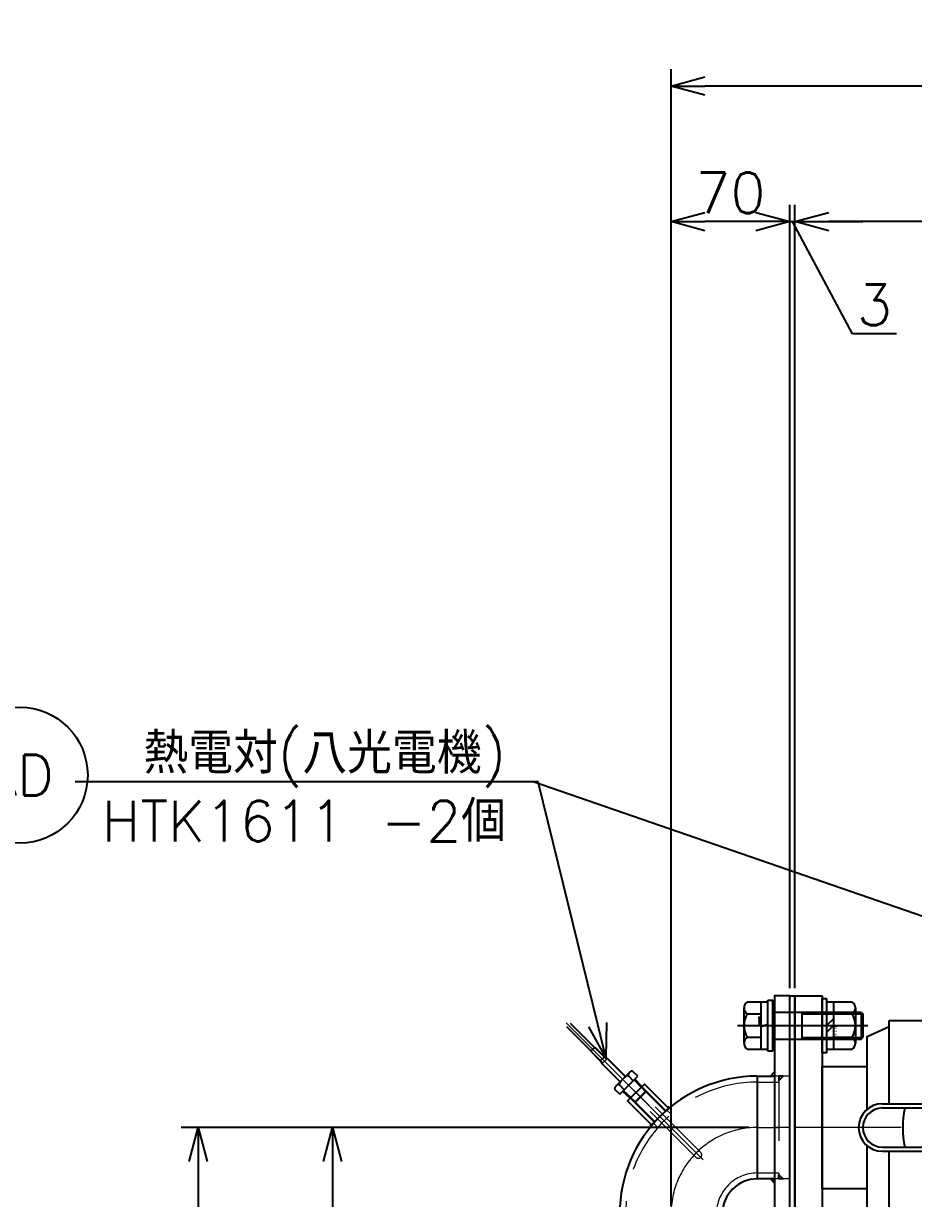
# Model space of a CAD drawing. Header units: millimetres. Extents: x -16130 to 36813, y -8099 to 27484.
# Drawn here: x 13549 to 14073, y 14990 to 15682 of the extents above; entities that cross this region are included whole.
import ezdxf
from ezdxf import colors
from ezdxf.entities.mleader import LeaderData, LeaderLine
from ezdxf.enums import TextEntityAlignment as Align
from ezdxf.math import Vec2, Vec3

# ---------------------------------------------------------------- set-up
doc = ezdxf.new("R2010")
doc.units = ezdxf.units.MM
doc.header["$LTSCALE"] = 6
doc.header["$PDMODE"] = 99
doc.header["$PDSIZE"] = 1
doc.linetypes.add('CENTER2', pattern=[28.575, 19.05, -3.175, 3.175, -3.175])
doc.linetypes.add('HIDDEN', pattern=[9.525, 6.35, -3.175])
for name, color, linetype, lineweight in [('04_HIDDEN', 2, 'HIDDEN', 13), ('05_CENTER', 4, 'CENTER2', 13), ('08_DIM', 3, 'Continuous', 13)]:
    doc.layers.add(name, color=color, linetype=linetype, lineweight=lineweight)
doc.layers.add('10_DRAFT', color=8, linetype='Continuous', lineweight=0, plot=False)
doc.styles.add('KANJI0', font='txt.shx', dxfattribs={"width": 0.9, "height": 30, "bigfont": 'bigfont'})
doc.styles.add('KSS_TXT', font='txt.shx', dxfattribs={"bigfont": 'extfont2.shx'})
doc.styles.get("Standard").update_dxf_attribs({"font": 'txt.shx', "bigfont": 'extfont2.shx'})
doc.dimstyles.new('KSS_DIM', dxfattribs={"dimtxt": 3, "dimasz": 2.5, "dimexe": 1.25, "dimexo": 0.625, "dimtad": 1, "dimdsep": 46, "dimtxsty": 'KSS_TXT', "dimblk": 'OPEN30', "dimcen": 0, "dimazin": 2, "dimtfac": 0.75, "dimtmove": 0, "dimatfit": 3, "dimldrblk": 'OPEN30', "dimfxl": 1, "dimtolj": 1, "dimarcsym": 0})

# ---------------------------------------------------------------- blocks, each defined once
blk = doc.blocks.new('ボールバルブ21α型-10K-50mmb_1_1')
at = {"color": 0}
for p, q in [((-234, -77.5), (-234, 77.5)), ((-234, 77.5), (-218, 77.5)), ((-218, 77.5), (-218, -77.5)), ((-16, 77.5), (-16, -77.5)), ((0, 77.5), (-16, 77.5)), ((0, -77.5), (0, 77.5)), ((-178.5, 63), (-150.5, 63)), ((-178.5, 14), (-178.5, 63)), ((-150.5, 63), (-150.5, 14.43)), ((-55.5, 63), (-83.5, 63)), ((-83.5, 63), (-83.5, 14.43)), ((-55.5, 14), (-55.5, 63)), ((-191.5, 53.5), (-178.5, 59.5)), ((-83.5, 58), (-150.5, 58)), ((-42.5, 53.5), (-55.5, 59.5)), ((-191.5, 10.72), (-191.5, 53.5)), ((-42.5, 10.72), (-42.5, 53.5)), ((-218, 36), (-191.5, 36)), ((-218, -36), (-218, 36)), ((-16, 36), (-42.5, 36)), ((-16, -36), (-16, 36)), ((-182.5, 14), (-155.55, 14)), ((-51.5, 14), (-78.45, 14)), ((-182.5, 11.5), (-51.5, 11.5)), ((-191.5, -53.5), (-191.5, -10.72)), ((-182.5, -11.5), (-51.5, -11.5)), ((-42.5, -53.5), (-42.5, -10.72)), ((-182.5, -14), (-155.55, -14)), ((-178.5, -63), (-178.5, -14)), ((-150.5, -14.43), (-150.5, -63)), ((-83.5, -14.43), (-83.5, -63)), ((-51.5, -14), (-78.45, -14)), ((-55.5, -63), (-55.5, -14)), ((-191.5, -36), (-218, -36)), ((-42.5, -36), (-16, -36)), ((-178.5, -59.5), (-191.5, -53.5)), ((-55.5, -59.5), (-42.5, -53.5)), ((-83.5, -57), (-150.5, -57)), ((-150.5, -63), (-178.5, -63)), ((-83.5, -63), (-55.5, -63)), ((-218, -77.5), (-234, -77.5)), ((-16, -77.5), (0, -77.5))]:
    blk.add_line(p, q, dxfattribs=at)
for centre, radius, start, end in [((-117, 0), 28.5, 48.77581, 131.22419), ((-155.55, 44), 30, 270, 311.22419), ((-78.45, 44), 30, 228.77581, 270), ((-182.5, 0), 14, 90, 270), ((-51.5, 0), 14, 270, 90), ((-182.5, 0), 11.5, 90, 270), ((-117, 0), 53.5, 167.58721, 192.41279), ((-117, 0), 53.5, 347.58721, 12.41279), ((-51.5, 0), 11.5, 270, 90), ((-155.55, -44), 30, 48.77581, 90), ((-78.45, -44), 30, 90, 131.22419), ((-117, 0), 28.5, 228.77581, 311.22419)]:
    blk.add_arc(centre, radius, start, end, dxfattribs=at)
at = {"layer": '05_CENTER', "color": 0}
for p, q in [((-117, -67), (-117, 68)), ((-243.51, 60), (-208.69, 60)), ((9.51, 60), (-25.31, 60)), ((0, 0), (-234, 0)), ((-243.51, -60), (-208.69, -60)), ((9.51, -60), (-25.31, -60))]:
    blk.add_line(p, q, dxfattribs=at)
blk = doc.blocks.new('M16Nza_1_1_1_1')
at = {"color": 0}
for p, q in [((-13.85, 17.74), (-13.85, 6.6)), ((-10.39, 19.6), (10.39, 19.6)), ((-6.92, 6.6), (-6.92, 17.74)), ((6.93, 17.74), (6.93, 6.6)), ((13.85, 6.6), (13.85, 17.74)), ((-14, 2.6), (-14, 6.6)), ((-14, 6.6), (14, 6.6)), ((-4, 6.6), (0, 2.6)), ((0, 6.6), (4, 2.6)), ((14, 6.6), (14, 2.6))]:
    blk.add_line(p, q, dxfattribs=at)
at = {"color": 0, "linetype": 'CENTER2'}
blk.add_line((0, 0), (0, 19.6), dxfattribs=at)
at = {"color": 0}
blk.add_lwpolyline([(-16, 2.6), (16, 2.6), (16, 0), (-16, 0)], close=True, dxfattribs=at)
for centre, radius, start, end in [((-10.39, 15.44), 4.16, 33.626, 146.374), ((0, 5.75), 13.85, 60, 120), ((10.39, 15.44), 4.16, 33.626, 146.374)]:
    blk.add_arc(centre, radius, start, end, dxfattribs=at)
at = {"layer": '10_DRAFT', "style": 'KANJI0', "width": 0.82}
blk.add_text('Ｍ１６', height=1.714, dxfattribs=at).set_placement((0.41, 6.78))
blk = doc.blocks.new('A$C5136444F_1_1_1_1')
at = {"color": 0, "linetype": 'CENTER2'}
blk.add_line((0, 20.91), (0, -56), dxfattribs=at)
at = {"color": 0}
for p, q in [((-13.85, 15.14), (-13.85, 7)), ((-10.39, 17), (10.39, 17)), ((-6.92, 7), (-6.92, 15.14)), ((6.92, 15.14), (6.92, 7)), ((13.85, 7), (13.85, 15.14)), ((-14, 3), (-14, 7)), ((-14, 7), (14, 7)), ((0.73, 3), (-0.73, 7)), ((14, 7), (14, 3)), ((-15, 0), (-15, 3)), ((-15, 3), (15, 3)), ((-15, 0), (15, 0)), ((-8, 0), (-8, -51.92)), ((8, 0), (8, -51.92)), ((15, 3), (15, 0)), ((8, -17), (-8, -17)), ((-6.92, -17), (-6.92, -53)), ((6.92, -17), (6.92, -53)), ((8, -51.92), (-8, -51.92)), ((-8, -51.92), (-6.92, -53)), ((6.92, -53), (-6.92, -53)), ((8, -51.92), (6.92, -53))]:
    blk.add_line(p, q, dxfattribs=at)
for centre, radius, start, end in [((-10.39, 12.84), 4.16, 33.626, 146.374), ((0, 3.15), 13.85, 60, 120), ((10.39, 12.84), 4.16, 33.626, 146.374)]:
    blk.add_arc(centre, radius, start, end, dxfattribs=at)
at = {"layer": '10_DRAFT', "style": 'KANJI0', "width": 0.82}
blk.add_text('M16x60', height=1, dxfattribs=at).set_placement((0.41, 7.48))
blk = doc.blocks.new('A$C5957702E_1_1')
at = {"color": 3}
blk.add_lwpolyline([(-890, -71.5), (-887, -71.5), (-887, -226.5), (-890, -226.5)], close=True, dxfattribs=at)
blk.add_lwpolyline([(-890, -71.5), (-887, -71.5), (-887, -226.5), (-890, -226.5)], close=True, dxfattribs=at)
for name, p, rotation in [('A$C5136444F_1_1_1_1', (-900, -89), 90), ('M16Nza_1_1_1_1', (-871, -89), 270)]:
    blk.add_blockref(name, p, dxfattribs=dict(rotation=rotation))
at = {"color": 4}
blk.add_blockref('ボールバルブ21α型-10K-50mmb_1_1', (-653, -149), dxfattribs=at)
blk = doc.blocks.new('A$C064419DC_1_1')
at = {"color": 0}
for p, q in [((0, 30.25), (0, -30.25)), ((-20.55, -50.8), (-81.05, -50.8))]:
    blk.add_line(p, q, dxfattribs=at)
for radius in [81.05, 20.55]:
    blk.add_arc((0, -50.8), radius, 90, 180, dxfattribs=at)
at = {"layer": '04_HIDDEN'}
for radius in [77.55, 24.05]:
    blk.add_arc((0, -50.8), radius, 90, 180, dxfattribs=at)
at = {"layer": '05_CENTER'}
blk.add_arc((0, -50.8), 50.8, 90, 180, dxfattribs=at)
blk = doc.blocks.new('A$C321C7B51_1_1')
at = {"color": 0}
blk.add_lwpolyline([(10, 77.5), (1, 77.5), (1, -77.5), (10, -77.5)], close=True, dxfattribs=at)
at = {"layer": '04_HIDDEN'}
for p, q in [((10, 30.25), (1, 30.25)), ((10, -30.25), (1, -30.25))]:
    blk.add_line(p, q, dxfattribs=at)
at = {"layer": '05_CENTER'}
for p, q in [((-7.55, 60), (18.34, 60)), ((10, 0), (1, 0)), ((-7.55, -60), (18.34, -60))]:
    blk.add_line(p, q, dxfattribs=at)
blk = doc.blocks.new('A$C73CF5400_1_1')
at = {"color": 0}
blk.add_lwpolyline([(-7, 0), (7, 0), (7, -20), (-7, -20)], close=True, dxfattribs=at)
at = {"layer": '04_HIDDEN'}
for p, q in [((-5.5, 3.7), (-5.5, 0.19)), ((-4.86, 0), (-4.86, -20)), ((-4.28, 0), (-4.28, -20)), ((4.28, 0), (4.28, -20)), ((4.86, 0), (4.86, -20)), ((5.5, 3.7), (5.5, 0.19))]:
    blk.add_line(p, q, dxfattribs=at)
at = {"layer": '05_CENTER'}
blk.add_line((0, -21.57), (0, 4.36), dxfattribs=at)
blk = doc.blocks.new('A$C211D4FE4_1_1')
for p, q in [((-19.2, 76.25), (-10, 76.25)), ((-10, 15.75), (-19.2, 15.75))]:
    blk.add_line(p, q)
at = {"color": 3}
for points in [[(-9, 76.25), (-11.5, 76.25), (-11.5, 76.25), (-9, 78.75)], [(-6.5, 76.25), (-6.5, 73.75), (-6.5, 73.75), (-4, 76.25)], [(-9, 15.75), (-11.5, 15.75), (-11.5, 15.75), (-9, 13.25)], [(-6.5, 15.75), (-6.5, 18.25), (-6.5, 18.25), (-4, 15.75)]]:
    blk.add_lwpolyline(points, close=True, dxfattribs=at)
for centre, start, end in [((-71.69, 55.49), 65.34997, 100.35118), ((-79.49, 47.69), 169.64882, 204.65003)]:
    blk.add_arc(centre, 2.61, start, end, dxfattribs=at)
at = {"layer": '04_HIDDEN'}
for p, q in [((-6.5, 76.25), (-6.5, 15.75)), ((-19.2, 72.75), (-6.5, 72.75)), ((-19.2, 19.25), (-6.5, 19.25))]:
    blk.add_line(p, q, dxfattribs=at)
at = {"layer": '05_CENTER'}
blk.add_line((-19.2, 46), (-6.5, 46), dxfattribs=at)
for name, p in [('A$C321C7B51_1_1', (-10, 46)), ('A$C064419DC_1_1', (-19.2, 46))]:
    blk.add_blockref(name, p)
at = {"rotation": 225}
blk.add_blockref('A$C73CF5400_1_1', (-76.51, 52.51), dxfattribs=at)
blk = doc.blocks.new('HTK1611a_1_1')
at = {"color": 0}
for p, q in [((6.03, 7.51), (6.03, -7.51)), ((6.03, 7.51), (10.03, 7.51)), ((10.07, 7.5), (10.03, 7.51)), ((10.12, 7.5), (10.07, 7.5)), ((10.16, 7.49), (10.12, 7.5)), ((10.2, 7.48), (10.16, 7.49)), ((10.25, 7.46), (10.2, 7.48)), ((10.29, 7.44), (10.25, 7.46)), ((10.33, 7.42), (10.29, 7.44)), ((10.37, 7.39), (10.33, 7.42)), ((10.41, 7.36), (10.37, 7.39)), ((10.45, 7.33), (10.41, 7.36)), ((10.49, 7.29), (10.45, 7.33)), ((10.53, 7.25), (10.49, 7.29)), ((10.57, 7.21), (10.53, 7.25)), ((10.6, 7.17), (10.57, 7.21)), ((10.64, 7.12), (10.6, 7.17)), ((10.67, 7.07), (10.64, 7.12)), ((10.71, 7.01), (10.67, 7.07)), ((10.74, 6.96), (10.71, 7.01)), ((10.77, 6.9), (10.74, 6.96)), ((6.03, 5.06), (0, 4.85)), ((0, 4.3), (6.03, 4.51)), ((10.03, 3.75), (6.03, 3.75)), ((10.03, 3.75), (10.07, 3.75)), ((10.07, 3.75), (10.03, 3.75)), ((10.07, 3.75), (10.12, 3.76)), ((10.12, 3.74), (10.07, 3.75)), ((10.12, 3.76), (10.16, 3.77)), ((10.16, 3.72), (10.12, 3.74)), ((10.16, 3.77), (10.2, 3.78)), ((10.2, 3.7), (10.16, 3.72)), ((10.2, 3.78), (10.25, 3.8)), ((10.25, 3.66), (10.2, 3.7)), ((10.25, 3.8), (10.29, 3.82)), ((10.29, 3.62), (10.25, 3.66)), ((10.29, 3.82), (10.33, 3.84)), ((10.33, 3.58), (10.29, 3.62)), ((10.33, 3.84), (10.37, 3.87)), ((10.37, 3.53), (10.33, 3.58)), ((10.37, 3.87), (10.41, 3.9)), ((10.41, 3.47), (10.37, 3.53)), ((10.41, 3.9), (10.45, 3.93)), ((10.45, 3.4), (10.41, 3.47)), ((10.45, 3.93), (10.49, 3.96)), ((10.49, 3.33), (10.45, 3.4)), ((10.49, 3.96), (10.53, 4)), ((10.53, 3.25), (10.49, 3.33)), ((10.53, 4), (10.57, 4.05)), ((10.57, 3.17), (10.53, 3.25)), ((10.57, 4.05), (10.6, 4.09)), ((10.6, 3.07), (10.57, 3.17)), ((10.6, 4.09), (10.64, 4.14)), ((10.64, 2.98), (10.6, 3.07)), ((10.64, 4.14), (10.67, 4.19)), ((10.67, 2.87), (10.64, 2.98)), ((10.67, 4.19), (10.71, 4.25)), ((10.71, 2.77), (10.67, 2.87)), ((10.71, 4.25), (10.74, 4.3)), ((10.74, 2.65), (10.71, 2.77)), ((10.74, 4.3), (10.77, 4.36)), ((10.77, 2.54), (10.74, 2.65)), ((10.8, 6.84), (10.77, 6.9)), ((10.77, 4.36), (10.8, 4.42)), ((10.8, 2.41), (10.77, 2.54)), ((10.82, 6.77), (10.8, 6.84)), ((10.8, 4.42), (10.82, 4.49)), ((10.82, 2.28), (10.8, 2.41)), ((10.85, 6.71), (10.82, 6.77)), ((10.82, 4.49), (10.85, 4.55)), ((10.85, 2.15), (10.82, 2.28)), ((10.87, 6.64), (10.85, 6.71)), ((10.85, 4.55), (10.87, 4.62)), ((10.87, 2.02), (10.85, 2.15)), ((10.9, 6.57), (10.87, 6.64)), ((10.87, 4.62), (10.9, 4.69)), ((10.9, 1.88), (10.87, 2.02)), ((10.92, 6.5), (10.9, 6.57)), ((10.9, 4.69), (10.92, 4.76)), ((10.92, 1.73), (10.9, 1.88)), ((10.94, 6.42), (10.92, 6.5)), ((10.92, 4.76), (10.94, 4.84)), ((10.94, 1.59), (10.92, 1.73)), ((10.95, 6.35), (10.94, 6.42)), ((10.94, 4.84), (10.95, 4.91)), ((10.95, 1.44), (10.94, 1.59)), ((10.97, 6.27), (10.95, 6.35)), ((10.95, 4.91), (10.97, 4.99)), ((10.97, 1.28), (10.95, 1.44)), ((10.98, 6.19), (10.97, 6.27)), ((10.97, 4.99), (10.98, 5.06)), ((10.98, 1.13), (10.97, 1.28)), ((11, 6.11), (10.98, 6.19)), ((10.98, 5.06), (11, 5.14)), ((11, 0.97), (10.98, 1.13)), ((11.01, 6.04), (11, 6.11)), ((11, 5.14), (11.01, 5.22)), ((11.01, 0.81), (11, 0.97)), ((11.01, 5.95), (11.01, 6.04)), ((11.02, 5.87), (11.01, 5.95)), ((11.01, 5.3), (11.02, 5.38)), ((11.01, 5.22), (11.01, 5.3)), ((11.01, 0.65), (11.01, 0.81)), ((11.02, 0.49), (11.01, 0.65)), ((11.03, 5.79), (11.02, 5.87)), ((11.02, 5.38), (11.03, 5.47)), ((11.03, 0.33), (11.02, 0.49)), ((11.03, 5.71), (11.03, 5.79)), ((11.03, 5.63), (11.03, 5.71)), ((11.03, 5.71), (11.03, -5.63)), ((11.03, 5.55), (11.03, 5.63)), ((11.03, 5.47), (11.03, 5.55)), ((11.03, 2.2), (26.03, 2.2)), ((11.03, 0.16), (11.03, 0.33)), ((11.03, 0), (11.03, 0.16)), ((11.03, -0.16), (11.03, 0)), ((26.03, 2.2), (28.03, 1.7)), ((28.03, 1.7), (36.03, 1.7)), ((28.03, 1.7), (28.03, -1.7)), ((36.03, 1.7), (36.03, -1.7)), ((36.03, 1.5), (56.03, 1.5)), ((0, -4.3), (6.03, -4.51)), ((0, -4.85), (6.03, -5.06)), ((10.03, -3.75), (6.03, -3.75)), ((10.07, -3.75), (10.03, -3.75)), ((10.03, -3.75), (10.07, -3.75)), ((10.07, -3.75), (10.12, -3.74)), ((10.12, -3.76), (10.07, -3.75)), ((10.12, -3.74), (10.16, -3.72)), ((10.16, -3.77), (10.12, -3.76)), ((10.16, -3.72), (10.2, -3.7)), ((10.2, -3.78), (10.16, -3.77)), ((10.2, -3.7), (10.25, -3.66)), ((10.25, -3.8), (10.2, -3.78)), ((10.25, -3.66), (10.29, -3.62)), ((10.29, -3.82), (10.25, -3.8)), ((10.29, -3.62), (10.33, -3.58)), ((10.33, -3.84), (10.29, -3.82)), ((10.33, -3.58), (10.37, -3.53)), ((10.37, -3.87), (10.33, -3.84)), ((10.37, -3.53), (10.41, -3.47)), ((10.41, -3.9), (10.37, -3.87)), ((10.41, -3.47), (10.45, -3.4)), ((10.45, -3.93), (10.41, -3.9)), ((10.45, -3.4), (10.49, -3.33)), ((10.49, -3.96), (10.45, -3.93)), ((10.49, -3.33), (10.53, -3.25)), ((10.53, -4), (10.49, -3.96)), ((10.53, -3.25), (10.57, -3.17)), ((10.57, -4.05), (10.53, -4)), ((10.57, -3.17), (10.6, -3.07)), ((10.6, -4.09), (10.57, -4.05)), ((10.6, -3.07), (10.64, -2.98)), ((10.64, -4.14), (10.6, -4.09)), ((10.64, -2.98), (10.67, -2.87)), ((10.67, -4.19), (10.64, -4.14)), ((10.67, -2.87), (10.71, -2.77)), ((10.71, -4.25), (10.67, -4.19)), ((10.71, -2.77), (10.74, -2.65)), ((10.74, -4.3), (10.71, -4.25)), ((10.74, -2.65), (10.77, -2.54)), ((10.77, -4.36), (10.74, -4.3)), ((10.74, -6.96), (10.77, -6.9)), ((10.77, -2.54), (10.8, -2.41)), ((10.8, -4.42), (10.77, -4.36)), ((10.77, -6.9), (10.8, -6.84)), ((10.8, -2.41), (10.82, -2.28)), ((10.82, -4.49), (10.8, -4.42)), ((10.8, -6.84), (10.82, -6.77)), ((10.82, -2.28), (10.85, -2.15)), ((10.85, -4.55), (10.82, -4.49)), ((10.82, -6.77), (10.85, -6.71)), ((10.85, -2.15), (10.87, -2.02)), ((10.87, -4.62), (10.85, -4.55)), ((10.85, -6.71), (10.87, -6.64)), ((10.87, -2.02), (10.9, -1.88)), ((10.9, -4.69), (10.87, -4.62)), ((10.87, -6.64), (10.9, -6.57)), ((10.9, -1.88), (10.92, -1.73)), ((10.92, -4.76), (10.9, -4.69)), ((10.9, -6.57), (10.92, -6.5)), ((10.92, -1.73), (10.94, -1.59)), ((10.94, -4.84), (10.92, -4.76)), ((10.92, -6.5), (10.94, -6.42)), ((10.94, -1.59), (10.95, -1.44)), ((10.95, -4.91), (10.94, -4.84)), ((10.94, -6.42), (10.95, -6.35)), ((10.95, -1.44), (10.97, -1.28)), ((10.97, -4.99), (10.95, -4.91)), ((10.95, -6.35), (10.97, -6.27)), ((10.97, -1.28), (10.98, -1.13)), ((10.98, -5.06), (10.97, -4.99)), ((10.97, -6.27), (10.98, -6.19)), ((10.98, -1.13), (11, -0.97)), ((11, -5.14), (10.98, -5.06)), ((10.98, -6.19), (11, -6.11)), ((11, -0.97), (11.01, -0.81)), ((11.01, -5.22), (11, -5.14)), ((11, -6.11), (11.01, -6.04)), ((11.01, -0.65), (11.02, -0.49)), ((11.01, -0.81), (11.01, -0.65)), ((11.01, -5.3), (11.01, -5.22)), ((11.02, -5.38), (11.01, -5.3)), ((11.01, -5.95), (11.02, -5.87)), ((11.01, -6.04), (11.01, -5.95)), ((11.02, -0.49), (11.03, -0.33)), ((11.03, -5.47), (11.02, -5.38)), ((11.02, -5.87), (11.03, -5.79)), ((11.03, -0.33), (11.03, -0.16)), ((26.03, -2.2), (11.03, -2.2)), ((11.03, -5.55), (11.03, -5.47)), ((11.03, -5.63), (11.03, -5.55)), ((11.03, -5.71), (11.03, -5.63)), ((11.03, -5.79), (11.03, -5.71)), ((28.03, -1.7), (26.03, -2.2)), ((36.03, -1.7), (28.03, -1.7)), ((36.03, -1.5), (56.03, -1.5)), ((6.03, -7.51), (10.03, -7.51)), ((10.03, -7.51), (10.07, -7.5)), ((10.07, -7.5), (10.12, -7.5)), ((10.12, -7.5), (10.16, -7.49)), ((10.16, -7.49), (10.2, -7.48)), ((10.2, -7.48), (10.25, -7.46)), ((10.25, -7.46), (10.29, -7.44)), ((10.29, -7.44), (10.33, -7.42)), ((10.33, -7.42), (10.37, -7.39)), ((10.37, -7.39), (10.41, -7.36)), ((10.41, -7.36), (10.45, -7.33)), ((10.45, -7.33), (10.49, -7.29)), ((10.49, -7.29), (10.53, -7.25)), ((10.53, -7.25), (10.57, -7.21)), ((10.57, -7.21), (10.6, -7.17)), ((10.6, -7.17), (10.64, -7.12)), ((10.64, -7.12), (10.67, -7.07)), ((10.67, -7.07), (10.71, -7.01)), ((10.71, -7.01), (10.74, -6.96))]:
    blk.add_line(p, q, dxfattribs=at)
at = {"layer": '04_HIDDEN', "color": 0}
for p, q in [((-51.97, 2), (-3.97, 2)), ((-3.47, 4.73), (-3.97, 4.18)), ((-3.97, 4.16), (0, 4.3)), ((-3.97, 4.16), (-3.97, -4.16)), ((0, 4.85), (-3.47, 4.73)), ((-3.47, 4.73), (-3.47, -4.73)), ((11.03, 2), (26.03, 2)), ((26.03, 2), (26.03, -2)), ((26.03, 1.5), (36.03, 1.5)), ((-51.97, -2), (-3.97, -2)), ((-3.97, -4.16), (-3.47, -4.71)), ((-3.97, -4.16), (0, -4.3)), ((-3.47, -4.73), (0, -4.85)), ((11.03, -2), (26.03, -2)), ((26.03, -1.5), (36.03, -1.5))]:
    blk.add_line(p, q, dxfattribs=at)
blk.add_arc((-51.97, 0), 2, 90, 270, dxfattribs=at)
at = {"layer": '05_CENTER', "color": 0}
blk.add_line((-55.97, 0), (58.03, 0), dxfattribs=at)
at = {"layer": '10_DRAFT'}
blk.add_line((0, 4.85), (0, -4.85), dxfattribs=at)
blk = doc.blocks.new('A$C79C60784_1_1')
blk.add_blockref('A$C211D4FE4_1_1', (0, 1700))
at = {"color": 4, "rotation": 135.0000005118355}
blk.add_blockref('HTK1611a_1_1', (-90.65, 1766.65), dxfattribs=at)
blk = doc.blocks.new('_Open30')
at = {"color": 0, "linetype": 'ByBlock', "lineweight": -2}
for p, q in [((-1, 0.268), (0, 0)), ((0, 0), (-1, -0.268)), ((0, 0), (-1, 0))]:
    blk.add_line(p, q, dxfattribs=at)
blk = doc.blocks.new('*D2250')
at = {"layer": '08_DIM', "color": 0, "lineweight": -2, "transparency": 16777216}
for p, q in [((13975.9, 15032.09), (13720.67, 15032.09)), ((13730.67, 15012.09), (13730.67, 14627.09)), ((13918.32, 14607.09), (13720.67, 14607.09))]:
    blk.add_line(p, q, dxfattribs=at)
at = {"layer": 'Defpoints', "color": 0, "transparency": 16777216}
for p in [(13980.9, 15032.09), (13730.67, 14607.09), (13923.32, 14607.09)]:
    blk.add_point(p, dxfattribs=at)
at = {"layer": '08_DIM', "color": 0, "lineweight": -2, "transparency": 16777216, "xscale": 20, "yscale": 20, "zscale": 20}
for p, rotation in [((13730.67, 15032.09), 90), ((13730.67, 14607.09), 270)]:
    blk.add_blockref('_Open30', p, dxfattribs=dict(at, rotation=rotation))
at = {"layer": '08_DIM', "color": 0, "transparency": 16777216, "insert": (13713.65, 14819.59), "char_height": 24, "attachment_point": 5, "rotation": 90, "style": 'KSS_TXT'}
blk.add_mtext('\\A1;425', dxfattribs=at)
blk = doc.blocks.new('*D2253')
at = {"layer": '08_DIM', "color": 0, "lineweight": -2, "transparency": 16777216}
for p, q in [((13975.9, 15032.09), (13641.58, 15032.09)), ((13651.58, 15012.09), (13651.58, 12916.09)), ((13650.8, 12896.09), (13641.58, 12896.09))]:
    blk.add_line(p, q, dxfattribs=at)
at = {"layer": 'Defpoints', "color": 0, "transparency": 16777216}
for p in [(13980.9, 15032.09), (13651.58, 12896.09), (13655.8, 12896.09)]:
    blk.add_point(p, dxfattribs=at)
at = {"layer": '08_DIM', "color": 0, "lineweight": -2, "transparency": 16777216, "xscale": 20, "yscale": 20, "zscale": 20}
for p, rotation in [((13651.58, 15032.09), 90), ((13651.58, 12896.09), 270)]:
    blk.add_blockref('_Open30', p, dxfattribs=dict(at, rotation=rotation))
at = {"layer": '08_DIM', "color": 0, "transparency": 16777216, "insert": (13634.58, 13964.09), "char_height": 24, "attachment_point": 5, "rotation": 90, "style": 'KSS_TXT'}
blk.add_mtext('\\A1;2136', dxfattribs=at)
blk = doc.blocks.new('*D2258')
at = {"layer": '08_DIM', "color": 0, "lineweight": -2, "transparency": 16777216}
for p, q in [((14003.1, 15114.09), (14003.1, 15575.34)), ((14237.1, 15114.09), (14237.1, 15575.34)), ((14217.1, 15565.34), (14023.1, 15565.34))]:
    blk.add_line(p, q, dxfattribs=at)
at = {"layer": 'Defpoints', "color": 0, "transparency": 16777216}
for p in [(14003.1, 15565.34), (14003.1, 15109.09), (14237.1, 15109.09)]:
    blk.add_point(p, dxfattribs=at)
at = {"layer": '08_DIM', "color": 0, "lineweight": -2, "transparency": 16777216, "xscale": 20, "yscale": 20, "zscale": 20, "rotation": 180}
blk.add_blockref('_Open30', (14003.1, 15565.34), dxfattribs=at)
at = {"layer": '08_DIM', "color": 0, "lineweight": -2, "transparency": 16777216, "xscale": 20, "yscale": 20, "zscale": 20}
blk.add_blockref('_Open30', (14237.1, 15565.34), dxfattribs=at)
at = {"layer": '08_DIM', "color": 0, "transparency": 16777216, "insert": (14120.1, 15582.34), "char_height": 24, "attachment_point": 5, "style": 'KSS_TXT'}
blk.add_mtext('\\A1;234', dxfattribs=at)
blk = doc.blocks.new('*D2259')
at = {"layer": '08_DIM', "color": 0, "lineweight": -2, "transparency": 16777216}
for p, q in [((13930.1, 14985.79), (13930.1, 15575.34)), ((14000.1, 15114.09), (14000.1, 15575.34)), ((13980.1, 15565.34), (13950.1, 15565.34))]:
    blk.add_line(p, q, dxfattribs=at)
at = {"layer": 'Defpoints', "color": 0, "transparency": 16777216}
for p in [(13930.1, 15565.34), (14000.1, 15109.09), (13930.1, 14980.79)]:
    blk.add_point(p, dxfattribs=at)
at = {"layer": '08_DIM', "color": 0, "lineweight": -2, "transparency": 16777216, "xscale": 20, "yscale": 20, "zscale": 20, "rotation": 180}
blk.add_blockref('_Open30', (13930.1, 15565.34), dxfattribs=at)
at = {"layer": '08_DIM', "color": 0, "lineweight": -2, "transparency": 16777216, "xscale": 20, "yscale": 20, "zscale": 20}
blk.add_blockref('_Open30', (14000.1, 15565.34), dxfattribs=at)
at = {"layer": '08_DIM', "color": 0, "transparency": 16777216, "insert": (13965.1, 15582.34), "char_height": 24, "attachment_point": 5, "style": 'KSS_TXT'}
blk.add_mtext('\\A1;70', dxfattribs=at)
blk = doc.blocks.new('*D2260')
at = {"layer": '08_DIM', "color": 0, "lineweight": -2, "transparency": 16777216}
for p, q in [((14000.1, 15114.09), (14000.1, 15575.34)), ((14003.1, 15114.09), (14003.1, 15575.34)), ((13980.1, 15565.34), (13960.1, 15565.34)), ((14000.1, 15565.34), (14003.1, 15565.34)), ((14036.92, 15499.36), (14001.6, 15565.34)), ((14023.1, 15565.34), (14043.1, 15565.34)), ((14062.92, 15499.36), (14036.92, 15499.36))]:
    blk.add_line(p, q, dxfattribs=at)
at = {"layer": 'Defpoints', "color": 0, "transparency": 16777216}
for p in [(14003.1, 15565.34), (14000.1, 15109.09), (14003.1, 15109.09)]:
    blk.add_point(p, dxfattribs=at)
at = {"layer": '08_DIM', "color": 0, "lineweight": -2, "transparency": 16777216, "xscale": 20, "yscale": 20, "zscale": 20}
blk.add_blockref('_Open30', (14000.1, 15565.34), dxfattribs=at)
at = {"layer": '08_DIM', "color": 0, "lineweight": -2, "transparency": 16777216, "xscale": 20, "yscale": 20, "zscale": 20, "rotation": 180}
blk.add_blockref('_Open30', (14003.1, 15565.34), dxfattribs=at)
at = {"layer": '08_DIM', "color": 0, "transparency": 16777216, "insert": (14049.92, 15516.36), "char_height": 24, "attachment_point": 5, "style": 'KSS_TXT'}
blk.add_mtext('\\A1;3', dxfattribs=at)
blk = doc.blocks.new('*D2287')
at = {"layer": '08_DIM', "color": 0, "lineweight": -2, "transparency": 16777216}
for p, q in [((13930.1, 14985.79), (13930.1, 15655.15)), ((14795.1, 15337.09), (14795.1, 15655.15)), ((14775.1, 15645.15), (13950.1, 15645.15))]:
    blk.add_line(p, q, dxfattribs=at)
at = {"layer": 'Defpoints', "color": 0, "transparency": 16777216}
for p in [(13930.1, 15645.15), (14795.1, 15332.09), (13930.1, 14980.79)]:
    blk.add_point(p, dxfattribs=at)
at = {"layer": '08_DIM', "color": 0, "lineweight": -2, "transparency": 16777216, "xscale": 20, "yscale": 20, "zscale": 20, "rotation": 180}
blk.add_blockref('_Open30', (13930.1, 15645.15), dxfattribs=at)
at = {"layer": '08_DIM', "color": 0, "lineweight": -2, "transparency": 16777216, "xscale": 20, "yscale": 20, "zscale": 20}
blk.add_blockref('_Open30', (14795.1, 15645.15), dxfattribs=at)
at = {"layer": '08_DIM', "color": 0, "transparency": 16777216, "insert": (14362.6, 15662.16), "char_height": 24, "attachment_point": 5, "style": 'KSS_TXT'}
blk.add_mtext('\\A1;865', dxfattribs=at)
blk = doc.blocks.new('AM_BALLOON1')
at = {"transparency": 16777216}
blk.add_circle((0, 0), 5, dxfattribs=at)
blk.add_attdef('B_NUMBER', text='', height=3, dxfattribs=at).set_placement((0, 0), align=Align.MIDDLE_CENTER)
blk = doc.blocks.new('_OPEN')
at = {"color": 0, "linetype": 'ByBlock'}
for p, q in [((-1, 0.167), (0, 0)), ((0, 0), (-1, -0.167)), ((0, 0), (-1, 0))]:
    blk.add_line(p, q, dxfattribs=at)

msp = doc.modelspace()

# ---------------------------------------------------------------- block references
for name, p in [('A$C5957702E_1_1', (14890.10188, 15181.0929)), ('A$C79C60784_1_1', (14000.10188, 13286.09302))]:
    msp.add_blockref(name, p)

# ---------------------------------------------------------------- dimensions: what is measured, and where the dimension line sits
at = {"layer": '08_DIM'}
for base, p1, p2, picture, middle in [((13930.10188, 15645.14826), (14795.10188, 15332.0929), (13930.10188, 14980.7929), '*D2287', (14362.60188, 15662.16492)), ((13930.10188, 15565.34024), (14000.10188, 15109.0929), (13930.10188, 14980.7929), '*D2259', (13965.10188, 15582.34024)), ((14003.10188, 15565.34024), (14237.10188, 15109.0929), (14003.10188, 15109.0929), '*D2258', (14120.10188, 15582.34024))]:
    dim = msp.add_linear_dim(base=base, p1=p1, p2=p2, dimstyle='KSS_DIM', override={"dimscale": 8}, dxfattribs=at)
    dim.commit()
    dim.dimension.update_dxf_attribs({"geometry": picture, "text_midpoint": middle})
dim = msp.add_linear_dim(base=(14003.10188, 15565.34024), p1=(14000.10188, 15109.0929), p2=(14003.10188, 15109.0929), dimstyle='KSS_DIM', override={"dimscale": 8, "dimtmove": 1}, dxfattribs=at)
dim.commit()
dim.dimension.update_dxf_attribs({"geometry": '*D2260', "text_midpoint": (14041.91839, 15499.36156), "dimtype": 160})
at = {"layer": '08_DIM', "color": 1}
dim = msp.add_linear_dim(base=(13651.58414, 12896.0929), p1=(13980.90188, 15032.09302), p2=(13655.80371, 12896.0929), angle=90, dimstyle='KSS_DIM', override={"dimscale": 8}, dxfattribs=at)
dim.commit()
dim.dimension.update_dxf_attribs({"geometry": '*D2253', "text_midpoint": (13634.58414, 13964.09296)})
at = {"layer": '08_DIM'}
dim = msp.add_linear_dim(base=(13730.6676, 14607.09302), p1=(13980.90188, 15032.09302), p2=(13923.31791, 14607.09302), angle=90, dimstyle='KSS_DIM', override={"dimscale": 8}, dxfattribs=at)
dim.commit()
dim.dimension.update_dxf_attribs({"geometry": '*D2250', "text_midpoint": (13713.65093, 14819.59302)})

# ---------------------------------------------------------------- leaders
at = {"layer": '08_DIM', "color": 4}
msp.add_leader([(14437.10188, 15032.0929), (13848.95708, 15235.64494)], dimstyle='KSS_DIM', override={"dimscale": 8}, dxfattribs=at)
at = {"layer": '08_DIM'}
ml = msp.add_multileader_block('Standard', dxfattribs=at)
ml.set_content('AM_BALLOON1', color=256, scale=8)
ml.set_attribute('B_NUMBER', 'W', width=0)
ml.set_leader_properties(color=256, linetype='ByLayer', lineweight=-1)
ml.set_arrow_properties(name='OPEN')
ml.build(insert=Vec2(0, 0))
ml.multileader.update_dxf_attribs({"leader_type": 0, "has_dogleg": 0, "text_right_attachment_type": 6, "dogleg_length": 0, "arrow_head_size": 16, "scale": 4, "block_connection_type": 1})
ctx = ml.context
ctx.base_point, ctx.scale, ctx.char_height, ctx.arrow_head_size, ctx.landing_gap_size, ctx.plane_origin = Vec3(13778.40481, 16629.64663), 4, 32, 16, 16, Vec3(13778.40481, 16629.64663)
ctx.right_attachment, ctx.attachment_type = 6, 1
notes = []
notes.append((ctx, [(0, (0, 0, 0), (0, 0), (1, 0), 1, [])]))
ctx.block.insert = Vec3(13778.40481, 16629.64663)
ml = msp.add_multileader_block('Standard', dxfattribs=at)
ml.set_content('AM_BALLOON1', color=256, scale=8)
ml.set_attribute('B_NUMBER', 'V', width=0)
ml.set_leader_properties(color=256, linetype='ByLayer', lineweight=-1)
ml.set_arrow_properties(name='OPEN')
ml.build(insert=Vec2(0, 0))
ml.multileader.update_dxf_attribs({"leader_type": 0, "has_dogleg": 0, "text_right_attachment_type": 6, "dogleg_length": 0, "arrow_head_size": 16, "scale": 4, "block_connection_type": 1})
ctx = ml.context
ctx.base_point, ctx.scale, ctx.char_height, ctx.arrow_head_size, ctx.landing_gap_size, ctx.plane_origin = Vec3(15125.00199, 16612.85008), 4, 32, 16, 16, Vec3(15159.27631, 16609.77428)
ctx.right_attachment, ctx.attachment_type = 6, 1
notes.append((ctx, [(0, (0, 0, 0), (0, 0), (1, 0), 1, [])]))
ctx.block.insert = Vec3(15125.00199, 16612.85008)
ml = msp.add_multileader_block('Standard', dxfattribs=at)
ml.set_content('AM_BALLOON1', color=256, scale=8)
ml.set_attribute('B_NUMBER', '27', width=0)
ml.set_leader_properties(color=256, linetype='ByLayer', lineweight=-1)
ml.set_arrow_properties(name='OPEN')
ml.build(insert=Vec2(0, 0))
ml.multileader.update_dxf_attribs({"leader_type": 0, "has_dogleg": 0, "text_right_attachment_type": 6, "dogleg_length": 0, "arrow_head_size": 16, "scale": 8, "block_connection_type": 1})
ctx = ml.context
ctx.base_point, ctx.scale, ctx.char_height, ctx.arrow_head_size, ctx.landing_gap_size, ctx.plane_origin = Vec3(15049.69335, 15487.87195), 8, 32, 16, 16, Vec3(15049.69335, 15487.87195)
ctx.right_attachment, ctx.attachment_type = 6, 1
notes.append((ctx, [(0, (0, 0, 0), (0, 0), (1, 0), 1, [])]))
ctx.block.insert = Vec3(15049.69335, 15487.87195)
ml = msp.add_multileader_block('Standard', dxfattribs=at)
ml.set_content('AM_BALLOON1', color=256, scale=8)
ml.set_attribute('B_NUMBER', '42', width=0)
ml.set_leader_properties(color=256, linetype='ByLayer', lineweight=-1)
ml.set_arrow_properties(name='OPEN')
ml.build(insert=Vec2(0, 0))
ml.multileader.update_dxf_attribs({"leader_type": 0, "has_dogleg": 0, "text_right_attachment_type": 6, "dogleg_length": 0, "arrow_head_size": 16, "scale": 8, "block_connection_type": 1})
ctx = ml.context
ctx.base_point, ctx.scale, ctx.char_height, ctx.arrow_head_size, ctx.landing_gap_size, ctx.plane_origin = Vec3(15917.96441, 15473.63421), 8, 32, 16, 16, Vec3(15917.96441, 15473.63421)
ctx.right_attachment, ctx.attachment_type = 6, 1
notes.append((ctx, [(0, (0, 0, 0), (0, 0), (1, 0), 1, [])]))
ctx.block.insert = Vec3(15917.96441, 15473.63421)
ml = msp.add_multileader_block('Standard', dxfattribs=at)
ml.set_content('AM_BALLOON1', color=256, scale=8)
ml.set_attribute('B_NUMBER', 'AD', width=0)
ml.set_leader_properties(color=256, linetype='ByLayer', lineweight=-1)
ml.set_arrow_properties(name='OPEN')
ml.build(insert=Vec2(0, 0))
ml.multileader.update_dxf_attribs({"leader_type": 0, "has_dogleg": 0, "text_right_attachment_type": 6, "dogleg_length": 0, "arrow_head_size": 16, "scale": 4, "block_connection_type": 1})
ctx = ml.context
ctx.base_point, ctx.scale, ctx.char_height, ctx.arrow_head_size, ctx.landing_gap_size, ctx.plane_origin = Vec3(13546.50753, 15239.51664), 4, 32, 16, 16, Vec3(13546.50753, 15239.51664)
ctx.right_attachment, ctx.attachment_type = 6, 1
notes.append((ctx, [(0, (0, 0, 0), (0, 0), (1, 0), 1, [])]))
ctx.block.insert = Vec3(13546.50753, 15239.51664)
at = {"layer": '08_DIM', "color": 4}
ml = msp.add_multileader_mtext('Standard', dxfattribs=at)
ml.set_content('熱電対(八光電機)\\PHTK1611 -2個', color=4)
ml.set_leader_properties()
ml.set_arrow_properties(name='OPEN30')
ml.build(insert=Vec2(0, 0))
ml.multileader.update_dxf_attribs({"text_left_attachment_type": 6, "text_right_attachment_type": 6, "dogleg_length": 0.36, "arrow_head_size": 20, "scale": 8})
ctx = ml.context
ctx.base_point, ctx.scale, ctx.char_height, ctx.arrow_head_size, ctx.landing_gap_size, ctx.plane_origin = Vec3(13586.22375, 15235.64494), 8, 24, 20, 16, Vec3(14055.39658, 15356.63689)
ctx.left_attachment, ctx.right_attachment, ctx.text_align_type = 6, 6, 2
notes.append((ctx, [(0, (1, 1, 0), (13851.83708, 15235.64494), (-1, 0), 2.88, [(0, [(13891.71483, 15073.23778)], 0, [])])]))
ctx.mtext.insert, ctx.mtext.alignment, ctx.mtext.flow_direction = Vec3(13832.95708, 15264.44494), 3, 5
at = {"layer": '08_DIM'}
ml = msp.add_multileader_block('Standard', dxfattribs=at)
ml.set_content('AM_BALLOON1', color=256, scale=8)
ml.set_attribute('B_NUMBER', '41', width=0)
ml.set_leader_properties(color=256, linetype='ByLayer', lineweight=-1)
ml.set_arrow_properties(name='OPEN')
ml.build(insert=Vec2(0, 0))
ml.multileader.update_dxf_attribs({"leader_type": 0, "has_dogleg": 0, "text_right_attachment_type": 6, "dogleg_length": 0, "arrow_head_size": 16, "scale": 8, "block_connection_type": 1})
ctx = ml.context
ctx.base_point, ctx.scale, ctx.char_height, ctx.arrow_head_size, ctx.landing_gap_size, ctx.plane_origin = Vec3(15918.72049, 15076.81975), 8, 32, 16, 16, Vec3(15918.72049, 15076.81975)
ctx.right_attachment, ctx.attachment_type = 6, 1
notes.append((ctx, [(0, (0, 0, 0), (0, 0), (1, 0), 1, [])]))
ctx.block.insert = Vec3(15918.72049, 15076.81975)
for ctx, leaders in notes:
    for number, flags, end, landing, length, lines in leaders:
        leader = LeaderData()
        leader.index, (leader.has_last_leader_line, leader.has_dogleg_vector, leader.attachment_direction) = number, flags
        leader.last_leader_point, leader.dogleg_vector, leader.dogleg_length = Vec3(end), Vec3(landing), length
        for number, points, colour, breaks in lines:
            line = LeaderLine()
            line.index, line.vertices, line.color, line.breaks = number, Vec3.list(points), colors.encode_raw_color(colour), breaks
            leader.lines.append(line)
        ctx.leaders.append(leader)

doc.saveas('drawing.dxf')
